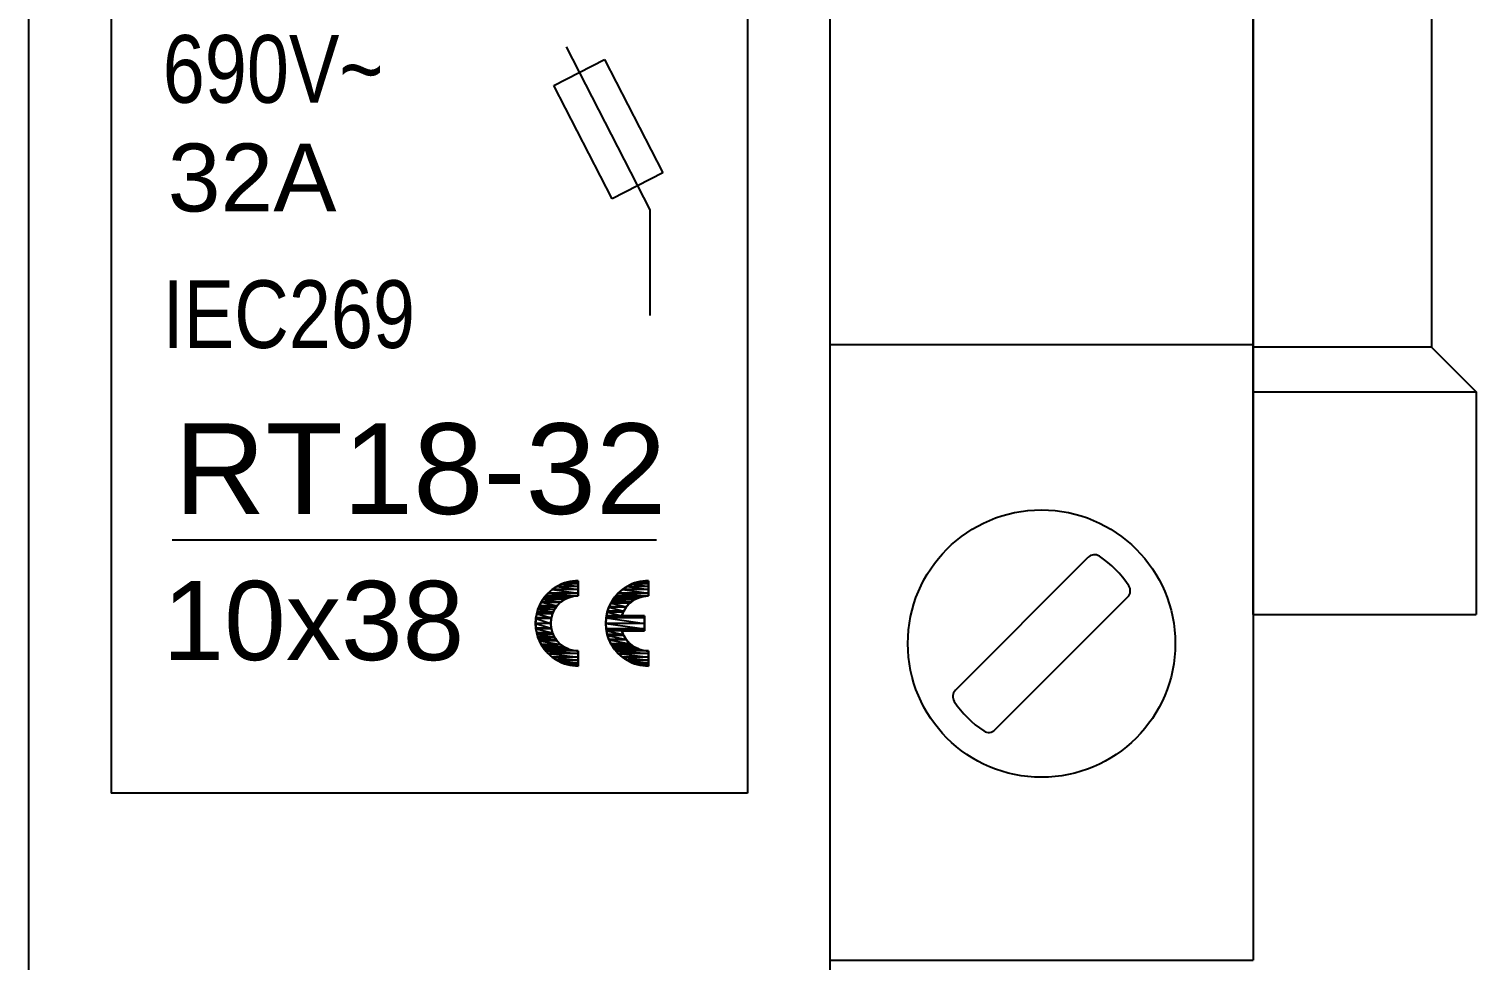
# Model space of a CAD drawing. Header units: millimetres. Extents: x 173893 to 258446, y -176540 to -123824.
# Drawn here: x 199119.33 to 199151.8, y -139303.43 to -139282.55 of the extents above; entities that cross this region are included whole.
import ezdxf

# ---------------------------------------------------------------- set-up
doc = ezdxf.new("R2010")
doc.units = ezdxf.units.MM
doc.header["$LTSCALE"] = 3
doc.layers.add('1', color=3, linetype='Continuous')
doc.layers.add('DUT', color=7, linetype='Continuous')
doc.styles.add('Arial', font='arial.ttf')

msp = doc.modelspace()

# ---------------------------------------------------------------- linework, layer by layer
for p, q in [((199119.325, -139320.141), (199119.325, -139240.659)), ((199137.297, -139240.659), (199137.297, -139320.141)), ((199121.173, -139268.301), (199121.173, -139299.688)), ((199135.45, -139268.301), (199135.45, -139299.688)), ((199131.381, -139282.951), (199133.258, -139286.604)), ((199131.104, -139283.813), (199132.244, -139283.228)), ((199132.244, -139283.228), (199133.552, -139285.775)), ((199132.412, -139286.36), (199131.104, -139283.813)), ((199133.552, -139285.775), (199132.412, -139286.36)), ((199133.258, -139286.604), (199133.258, -139288.978)), ((199122.542, -139294.01), (199133.407, -139294.01)), ((199131.021, -139295.16), (199130.976, -139295.203)), ((199131.069, -139295.121), (199131.021, -139295.16)), ((199131.12, -139295.085), (199131.069, -139295.121)), ((199131.172, -139295.052), (199131.12, -139295.085)), ((199131.227, -139295.023), (199131.172, -139295.052)), ((199131.283, -139294.997), (199131.227, -139295.023)), ((199131.341, -139294.975), (199131.283, -139294.997)), ((199131.401, -139294.957), (199131.341, -139294.975)), ((199131.462, -139294.943), (199131.401, -139294.957)), ((199131.524, -139294.933), (199131.462, -139294.943)), ((199131.587, -139294.926), (199131.524, -139294.933)), ((199131.651, -139294.924), (199131.587, -139294.926)), ((199131.651, -139294.924), (199131.651, -139294.924)), ((199132.595, -139295.16), (199132.549, -139295.203)), ((199132.643, -139295.121), (199132.595, -139295.16)), ((199132.693, -139295.085), (199132.643, -139295.121)), ((199132.746, -139295.052), (199132.693, -139295.085)), ((199132.8, -139295.023), (199132.746, -139295.052)), ((199132.857, -139294.997), (199132.8, -139295.023)), ((199132.915, -139294.975), (199132.857, -139294.997)), ((199132.975, -139294.957), (199132.915, -139294.975)), ((199133.035, -139294.943), (199132.975, -139294.957)), ((199133.097, -139294.933), (199133.035, -139294.943)), ((199133.16, -139294.926), (199133.097, -139294.933)), ((199133.224, -139294.924), (199133.16, -139294.926)), ((199133.224, -139294.924), (199133.224, -139294.924)), ((199130.766, -139295.517), (199130.744, -139295.575)), ((199130.792, -139295.459), (199130.766, -139295.517)), ((199130.822, -139295.403), (199130.792, -139295.459)), ((199130.856, -139295.348), (199130.822, -139295.403)), ((199130.822, -139295.403), (199130.822, -139295.403)), ((199130.893, -139295.297), (199130.856, -139295.348)), ((199130.933, -139295.248), (199130.893, -139295.297)), ((199130.976, -139295.203), (199130.933, -139295.248)), ((199131.162, -139295.505), (199131.138, -139295.538)), ((199131.188, -139295.473), (199131.162, -139295.505)), ((199131.216, -139295.444), (199131.188, -139295.473)), ((199131.245, -139295.417), (199131.216, -139295.444)), ((199131.276, -139295.391), (199131.245, -139295.417)), ((199131.309, -139295.368), (199131.276, -139295.391)), ((199131.343, -139295.347), (199131.309, -139295.368)), ((199131.378, -139295.328), (199131.343, -139295.347)), ((199131.414, -139295.312), (199131.378, -139295.328)), ((199131.451, -139295.297), (199131.414, -139295.312)), ((199131.49, -139295.286), (199131.451, -139295.297)), ((199131.529, -139295.276), (199131.49, -139295.286)), ((199131.569, -139295.27), (199131.529, -139295.276)), ((199131.61, -139295.266), (199131.569, -139295.27)), ((199131.651, -139295.264), (199131.61, -139295.266)), ((199131.651, -139295.264), (199131.651, -139295.264)), ((199132.339, -139295.517), (199132.317, -139295.575)), ((199132.365, -139295.459), (199132.339, -139295.517)), ((199132.396, -139295.403), (199132.365, -139295.459)), ((199132.429, -139295.348), (199132.396, -139295.403)), ((199132.396, -139295.403), (199132.396, -139295.403)), ((199132.466, -139295.297), (199132.429, -139295.348)), ((199132.506, -139295.248), (199132.466, -139295.297)), ((199132.549, -139295.203), (199132.506, -139295.248)), ((199132.747, -139295.49), (199132.717, -139295.53)), ((199132.78, -139295.453), (199132.747, -139295.49)), ((199132.815, -139295.419), (199132.78, -139295.453)), ((199132.853, -139295.389), (199132.815, -139295.419)), ((199132.893, -139295.361), (199132.853, -139295.389)), ((199132.936, -139295.336), (199132.893, -139295.361)), ((199132.98, -139295.315), (199132.936, -139295.336)), ((199133.026, -139295.297), (199132.98, -139295.315)), ((199133.074, -139295.283), (199133.026, -139295.297)), ((199133.123, -139295.273), (199133.074, -139295.283)), ((199133.173, -139295.266), (199133.123, -139295.273)), ((199133.224, -139295.264), (199133.173, -139295.266)), ((199133.224, -139295.264), (199133.224, -139295.264)), ((199130.696, -139295.819), (199130.694, -139295.881)), ((199130.702, -139295.757), (199130.696, -139295.819)), ((199130.712, -139295.696), (199130.702, -139295.757)), ((199130.726, -139295.635), (199130.712, -139295.696)), ((199130.744, -139295.575), (199130.726, -139295.635)), ((199131.035, -139295.841), (199131.034, -139295.881)), ((199131.039, -139295.801), (199131.035, -139295.841)), ((199131.046, -139295.762), (199131.039, -139295.801)), ((199131.055, -139295.723), (199131.046, -139295.762)), ((199131.066, -139295.684), (199131.055, -139295.723)), ((199131.081, -139295.646), (199131.066, -139295.684)), ((199131.097, -139295.609), (199131.081, -139295.646)), ((199131.117, -139295.573), (199131.097, -139295.609)), ((199131.138, -139295.538), (199131.117, -139295.573)), ((199131.117, -139295.573), (199131.117, -139295.573)), ((199132.269, -139295.819), (199132.267, -139295.881)), ((199132.275, -139295.757), (199132.269, -139295.819)), ((199132.285, -139295.696), (199132.275, -139295.757)), ((199132.299, -139295.635), (199132.285, -139295.696)), ((199132.317, -139295.575), (199132.299, -139295.635)), ((199132.648, -139295.662), (199132.632, -139295.711)), ((199132.632, -139295.711), (199133.139, -139295.711)), ((199132.667, -139295.616), (199132.648, -139295.662)), ((199132.691, -139295.571), (199132.667, -139295.616)), ((199132.717, -139295.53), (199132.691, -139295.571)), ((199133.139, -139295.711), (199133.139, -139296.051)), ((199130.694, -139295.881), (199130.696, -139295.943)), ((199130.696, -139295.943), (199130.702, -139296.005)), ((199130.702, -139296.005), (199130.712, -139296.066)), ((199130.712, -139296.066), (199130.726, -139296.127)), ((199130.726, -139296.127), (199130.744, -139296.186)), ((199131.034, -139295.881), (199131.035, -139295.921)), ((199131.035, -139295.921), (199131.039, -139295.961)), ((199131.039, -139295.961), (199131.046, -139296)), ((199131.046, -139296), (199131.055, -139296.039)), ((199131.055, -139296.039), (199131.066, -139296.078)), ((199131.066, -139296.078), (199131.081, -139296.116)), ((199131.081, -139296.116), (199131.097, -139296.153)), ((199131.097, -139296.153), (199131.117, -139296.189)), ((199132.267, -139295.881), (199132.269, -139295.943)), ((199132.269, -139295.943), (199132.275, -139296.005)), ((199132.275, -139296.005), (199132.285, -139296.066)), ((199132.285, -139296.066), (199132.299, -139296.127)), ((199132.299, -139296.127), (199132.317, -139296.186)), ((199132.632, -139296.051), (199133.139, -139296.051)), ((199132.632, -139296.051), (199132.632, -139296.051)), ((199132.632, -139296.051), (199132.648, -139296.1)), ((199132.648, -139296.1), (199132.667, -139296.146)), ((199132.667, -139296.146), (199132.691, -139296.19)), ((199130.744, -139296.186), (199130.766, -139296.245)), ((199130.766, -139296.245), (199130.792, -139296.303)), ((199130.792, -139296.303), (199130.822, -139296.36)), ((199130.822, -139296.36), (199130.822, -139296.36)), ((199130.822, -139296.36), (199130.856, -139296.414)), ((199130.856, -139296.414), (199130.893, -139296.465)), ((199130.893, -139296.465), (199130.933, -139296.514)), ((199131.117, -139296.189), (199131.117, -139296.189)), ((199131.117, -139296.189), (199131.138, -139296.224)), ((199131.138, -139296.224), (199131.162, -139296.257)), ((199131.162, -139296.257), (199131.188, -139296.288)), ((199131.188, -139296.288), (199131.216, -139296.318)), ((199131.216, -139296.318), (199131.245, -139296.345)), ((199131.245, -139296.345), (199131.276, -139296.371)), ((199131.276, -139296.371), (199131.309, -139296.394)), ((199131.309, -139296.394), (199131.343, -139296.415)), ((199131.343, -139296.415), (199131.378, -139296.434)), ((199131.378, -139296.434), (199131.414, -139296.45)), ((199131.414, -139296.45), (199131.451, -139296.464)), ((199131.451, -139296.464), (199131.49, -139296.476)), ((199131.49, -139296.476), (199131.529, -139296.485)), ((199131.529, -139296.485), (199131.569, -139296.492)), ((199131.569, -139296.492), (199131.61, -139296.496)), ((199131.61, -139296.496), (199131.651, -139296.498)), ((199132.317, -139296.186), (199132.339, -139296.245)), ((199132.339, -139296.245), (199132.365, -139296.303)), ((199132.365, -139296.303), (199132.396, -139296.36)), ((199132.396, -139296.36), (199132.396, -139296.36)), ((199132.396, -139296.36), (199132.429, -139296.414)), ((199132.429, -139296.414), (199132.466, -139296.465)), ((199132.466, -139296.465), (199132.506, -139296.514)), ((199132.691, -139296.19), (199132.717, -139296.232)), ((199132.717, -139296.232), (199132.747, -139296.272)), ((199132.747, -139296.272), (199132.78, -139296.309)), ((199132.78, -139296.309), (199132.815, -139296.342)), ((199132.815, -139296.342), (199132.853, -139296.374)), ((199132.853, -139296.374), (199132.893, -139296.401)), ((199132.893, -139296.401), (199132.936, -139296.426)), ((199132.936, -139296.426), (199132.98, -139296.447)), ((199132.98, -139296.447), (199133.026, -139296.465)), ((199133.026, -139296.465), (199133.074, -139296.479)), ((199133.074, -139296.479), (199133.123, -139296.489)), ((199133.123, -139296.489), (199133.173, -139296.496)), ((199133.173, -139296.496), (199133.224, -139296.498)), ((199130.933, -139296.514), (199130.976, -139296.559)), ((199130.976, -139296.559), (199131.021, -139296.601)), ((199131.021, -139296.601), (199131.069, -139296.641)), ((199131.069, -139296.641), (199131.12, -139296.677)), ((199131.12, -139296.677), (199131.172, -139296.71)), ((199131.172, -139296.71), (199131.227, -139296.739)), ((199131.227, -139296.739), (199131.283, -139296.765)), ((199131.283, -139296.765), (199131.341, -139296.786)), ((199131.341, -139296.786), (199131.401, -139296.805)), ((199131.401, -139296.805), (199131.462, -139296.819)), ((199131.462, -139296.819), (199131.524, -139296.829)), ((199132.506, -139296.514), (199132.549, -139296.559)), ((199132.549, -139296.559), (199132.595, -139296.601)), ((199132.595, -139296.601), (199132.643, -139296.641)), ((199132.643, -139296.641), (199132.693, -139296.677)), ((199132.693, -139296.677), (199132.746, -139296.71)), ((199132.746, -139296.71), (199132.8, -139296.739)), ((199132.8, -139296.739), (199132.857, -139296.765)), ((199132.857, -139296.765), (199132.915, -139296.786)), ((199132.915, -139296.786), (199132.975, -139296.805)), ((199132.975, -139296.805), (199133.035, -139296.819)), ((199133.035, -139296.819), (199133.097, -139296.829)), ((199131.524, -139296.829), (199131.587, -139296.836)), ((199131.587, -139296.836), (199131.651, -139296.838)), ((199133.097, -139296.829), (199133.16, -139296.836)), ((199133.16, -139296.836), (199133.224, -139296.838)), ((199135.45, -139299.688), (199121.173, -139299.688))]:
    msp.add_line(p, q)
at = {"color": 251}
for p, q in [((199130.974, -139295.205), (199131.068, -139295.122)), ((199131.068, -139295.122), (199130.974, -139295.205)), ((199131.068, -139295.122), (199131.172, -139295.052)), ((199131.172, -139295.052), (199131.068, -139295.122)), ((199131.651, -139295.122), (199131.068, -139295.122)), ((199131.068, -139295.122), (199131.651, -139295.205)), ((199131.068, -139295.122), (199131.651, -139295.205)), ((199131.651, -139295.122), (199131.068, -139295.122)), ((199131.172, -139295.052), (199131.285, -139294.997)), ((199131.285, -139294.997), (199131.172, -139295.052)), ((199131.651, -139295.052), (199131.172, -139295.052)), ((199131.172, -139295.052), (199131.651, -139295.122)), ((199131.172, -139295.052), (199131.651, -139295.122)), ((199131.651, -139295.052), (199131.172, -139295.052)), ((199131.285, -139294.997), (199131.403, -139294.957)), ((199131.403, -139294.957), (199131.285, -139294.997)), ((199131.651, -139294.997), (199131.285, -139294.997)), ((199131.285, -139294.997), (199131.651, -139295.052)), ((199131.285, -139294.997), (199131.651, -139295.052)), ((199131.651, -139294.997), (199131.285, -139294.997)), ((199131.403, -139294.957), (199131.526, -139294.932)), ((199131.526, -139294.932), (199131.403, -139294.957)), ((199131.651, -139294.957), (199131.403, -139294.957)), ((199131.403, -139294.957), (199131.651, -139294.997)), ((199131.403, -139294.957), (199131.651, -139294.997)), ((199131.651, -139294.957), (199131.403, -139294.957)), ((199131.526, -139294.932), (199131.651, -139294.924)), ((199131.651, -139294.924), (199131.526, -139294.932)), ((199131.651, -139294.932), (199131.526, -139294.932)), ((199131.526, -139294.932), (199131.651, -139294.957)), ((199131.526, -139294.932), (199131.651, -139294.957)), ((199131.651, -139294.932), (199131.526, -139294.932)), ((199131.651, -139294.924), (199131.651, -139294.932)), ((199131.651, -139294.932), (199131.651, -139294.924)), ((199131.651, -139294.957), (199131.651, -139294.932)), ((199131.651, -139294.932), (199131.651, -139294.957)), ((199131.651, -139294.997), (199131.651, -139294.957)), ((199131.651, -139294.957), (199131.651, -139294.997)), ((199131.651, -139295.052), (199131.651, -139294.997)), ((199131.651, -139294.997), (199131.651, -139295.052)), ((199131.651, -139295.122), (199131.651, -139295.052)), ((199131.651, -139295.052), (199131.651, -139295.122)), ((199131.651, -139295.205), (199131.651, -139295.122)), ((199131.651, -139295.122), (199131.651, -139295.205)), ((199132.548, -139295.205), (199132.642, -139295.122)), ((199132.642, -139295.122), (199132.548, -139295.205)), ((199132.642, -139295.122), (199132.746, -139295.052)), ((199132.746, -139295.052), (199132.642, -139295.122)), ((199133.224, -139295.122), (199132.642, -139295.122)), ((199132.642, -139295.122), (199133.224, -139295.205)), ((199132.642, -139295.122), (199133.224, -139295.205)), ((199133.224, -139295.122), (199132.642, -139295.122)), ((199132.746, -139295.052), (199132.858, -139294.997)), ((199132.858, -139294.997), (199132.746, -139295.052)), ((199133.224, -139295.052), (199132.746, -139295.052)), ((199132.746, -139295.052), (199133.224, -139295.122)), ((199132.746, -139295.052), (199133.224, -139295.122)), ((199133.224, -139295.052), (199132.746, -139295.052)), ((199132.858, -139294.997), (199132.977, -139294.957)), ((199132.977, -139294.957), (199132.858, -139294.997)), ((199133.224, -139294.997), (199132.858, -139294.997)), ((199132.858, -139294.997), (199133.224, -139295.052)), ((199132.858, -139294.997), (199133.224, -139295.052)), ((199133.224, -139294.997), (199132.858, -139294.997)), ((199132.977, -139294.957), (199133.099, -139294.932)), ((199133.099, -139294.932), (199132.977, -139294.957)), ((199133.224, -139294.957), (199132.977, -139294.957)), ((199132.977, -139294.957), (199133.224, -139294.997)), ((199132.977, -139294.957), (199133.224, -139294.997)), ((199133.224, -139294.957), (199132.977, -139294.957)), ((199133.099, -139294.932), (199133.224, -139294.924)), ((199133.224, -139294.924), (199133.099, -139294.932)), ((199133.224, -139294.932), (199133.099, -139294.932)), ((199133.099, -139294.932), (199133.224, -139294.957)), ((199133.099, -139294.932), (199133.224, -139294.957)), ((199133.224, -139294.932), (199133.099, -139294.932)), ((199133.224, -139294.924), (199133.224, -139294.932)), ((199133.224, -139294.932), (199133.224, -139294.924)), ((199133.224, -139294.957), (199133.224, -139294.932)), ((199133.224, -139294.932), (199133.224, -139294.957)), ((199133.224, -139294.997), (199133.224, -139294.957)), ((199133.224, -139294.957), (199133.224, -139294.997)), ((199133.224, -139295.052), (199133.224, -139294.997)), ((199133.224, -139294.997), (199133.224, -139295.052)), ((199133.224, -139295.122), (199133.224, -139295.052)), ((199133.224, -139295.052), (199133.224, -139295.122)), ((199133.224, -139295.205), (199133.224, -139295.122)), ((199133.224, -139295.122), (199133.224, -139295.205)), ((199130.747, -139295.573), (199130.767, -139295.515)), ((199130.767, -139295.515), (199130.747, -139295.573)), ((199130.767, -139295.515), (199130.782, -139295.485)), ((199130.782, -139295.485), (199130.767, -139295.515)), ((199131.157, -139295.515), (199130.767, -139295.515)), ((199130.767, -139295.515), (199131.117, -139295.573)), ((199130.767, -139295.515), (199131.117, -139295.573)), ((199131.157, -139295.515), (199130.767, -139295.515)), ((199130.782, -139295.485), (199130.819, -139295.409)), ((199130.819, -139295.409), (199130.782, -139295.485)), ((199131.179, -139295.485), (199130.782, -139295.485)), ((199130.782, -139295.485), (199131.157, -139295.515)), ((199130.782, -139295.485), (199131.157, -139295.515)), ((199131.179, -139295.485), (199130.782, -139295.485)), ((199130.819, -139295.409), (199130.822, -139295.403)), ((199130.822, -139295.403), (199130.819, -139295.409)), ((199131.255, -139295.409), (199130.819, -139295.409)), ((199130.819, -139295.409), (199131.179, -139295.485)), ((199130.819, -139295.409), (199131.179, -139295.485)), ((199131.255, -139295.409), (199130.819, -139295.409)), ((199130.822, -139295.403), (199130.859, -139295.347)), ((199130.859, -139295.347), (199130.822, -139295.403)), ((199131.263, -139295.403), (199130.822, -139295.403)), ((199130.822, -139295.403), (199131.255, -139295.409)), ((199130.822, -139295.403), (199131.255, -139295.409)), ((199131.263, -139295.403), (199130.822, -139295.403)), ((199130.859, -139295.347), (199130.89, -139295.302)), ((199130.89, -139295.302), (199130.859, -139295.347)), ((199131.343, -139295.347), (199130.859, -139295.347)), ((199130.859, -139295.347), (199131.263, -139295.403)), ((199130.859, -139295.347), (199131.263, -139295.403)), ((199131.343, -139295.347), (199130.859, -139295.347)), ((199130.89, -139295.302), (199130.892, -139295.299)), ((199130.892, -139295.299), (199130.89, -139295.302)), ((199131.44, -139295.302), (199130.89, -139295.302)), ((199130.89, -139295.302), (199131.343, -139295.347)), ((199130.89, -139295.302), (199131.343, -139295.347)), ((199131.44, -139295.302), (199130.89, -139295.302)), ((199130.892, -139295.299), (199130.914, -139295.274)), ((199130.914, -139295.274), (199130.892, -139295.299)), ((199131.451, -139295.299), (199130.892, -139295.299)), ((199130.892, -139295.299), (199131.44, -139295.302)), ((199130.892, -139295.299), (199131.44, -139295.302)), ((199131.451, -139295.299), (199130.892, -139295.299)), ((199130.914, -139295.274), (199130.922, -139295.264)), ((199130.922, -139295.264), (199130.914, -139295.274)), ((199131.544, -139295.274), (199130.914, -139295.274)), ((199130.914, -139295.274), (199131.451, -139295.299)), ((199130.914, -139295.274), (199131.451, -139295.299)), ((199131.544, -139295.274), (199130.914, -139295.274)), ((199130.922, -139295.264), (199130.974, -139295.205)), ((199130.974, -139295.205), (199130.922, -139295.264)), ((199131.651, -139295.264), (199130.922, -139295.264)), ((199130.922, -139295.264), (199131.544, -139295.274)), ((199130.922, -139295.264), (199131.544, -139295.274)), ((199131.651, -139295.264), (199130.922, -139295.264)), ((199131.651, -139295.205), (199130.974, -139295.205)), ((199130.974, -139295.205), (199131.651, -139295.264)), ((199130.974, -139295.205), (199131.651, -139295.264)), ((199131.651, -139295.205), (199130.974, -139295.205)), ((199131.117, -139295.573), (199131.157, -139295.515)), ((199131.157, -139295.515), (199131.117, -139295.573)), ((199131.157, -139295.515), (199131.179, -139295.485)), ((199131.179, -139295.485), (199131.157, -139295.515)), ((199131.179, -139295.485), (199131.255, -139295.409)), ((199131.255, -139295.409), (199131.179, -139295.485)), ((199131.255, -139295.409), (199131.263, -139295.403)), ((199131.263, -139295.403), (199131.255, -139295.409)), ((199131.263, -139295.403), (199131.343, -139295.347)), ((199131.343, -139295.347), (199131.263, -139295.403)), ((199131.343, -139295.347), (199131.44, -139295.302)), ((199131.44, -139295.302), (199131.343, -139295.347)), ((199131.44, -139295.302), (199131.451, -139295.299)), ((199131.451, -139295.299), (199131.44, -139295.302)), ((199131.451, -139295.299), (199131.544, -139295.274)), ((199131.544, -139295.274), (199131.451, -139295.299)), ((199131.544, -139295.274), (199131.651, -139295.264)), ((199131.651, -139295.264), (199131.544, -139295.274)), ((199131.651, -139295.264), (199131.651, -139295.205)), ((199131.651, -139295.205), (199131.651, -139295.264)), ((199132.31, -139295.605), (199132.34, -139295.515)), ((199132.34, -139295.515), (199132.31, -139295.605)), ((199132.34, -139295.515), (199132.343, -139295.509)), ((199132.343, -139295.509), (199132.34, -139295.515)), ((199132.729, -139295.515), (199132.34, -139295.515)), ((199132.34, -139295.515), (199132.673, -139295.605)), ((199132.34, -139295.515), (199132.673, -139295.605)), ((199132.729, -139295.515), (199132.34, -139295.515)), ((199132.343, -139295.509), (199132.385, -139295.425)), ((199132.385, -139295.425), (199132.343, -139295.509)), ((199132.733, -139295.509), (199132.343, -139295.509)), ((199132.343, -139295.509), (199132.729, -139295.515)), ((199132.343, -139295.509), (199132.729, -139295.515)), ((199132.733, -139295.509), (199132.343, -139295.509)), ((199132.385, -139295.425), (199132.396, -139295.403)), ((199132.396, -139295.403), (199132.385, -139295.425)), ((199132.81, -139295.425), (199132.385, -139295.425)), ((199132.385, -139295.425), (199132.733, -139295.509)), ((199132.385, -139295.425), (199132.733, -139295.509)), ((199132.81, -139295.425), (199132.385, -139295.425)), ((199132.396, -139295.403), (199132.427, -139295.357)), ((199132.427, -139295.357), (199132.396, -139295.403)), ((199132.839, -139295.403), (199132.396, -139295.403)), ((199132.396, -139295.403), (199132.81, -139295.425)), ((199132.396, -139295.403), (199132.81, -139295.425)), ((199132.839, -139295.403), (199132.396, -139295.403)), ((199132.427, -139295.357), (199132.46, -139295.306)), ((199132.46, -139295.306), (199132.427, -139295.357)), ((199132.9, -139295.357), (199132.427, -139295.357)), ((199132.427, -139295.357), (199132.839, -139295.403)), ((199132.427, -139295.357), (199132.839, -139295.403)), ((199132.9, -139295.357), (199132.427, -139295.357)), ((199132.46, -139295.306), (199132.465, -139295.299)), ((199132.465, -139295.299), (199132.46, -139295.306)), ((199133.002, -139295.306), (199132.46, -139295.306)), ((199132.46, -139295.306), (199132.9, -139295.357)), ((199132.46, -139295.306), (199132.9, -139295.357)), ((199133.002, -139295.306), (199132.46, -139295.306)), ((199132.465, -139295.299), (199132.486, -139295.275)), ((199132.486, -139295.275), (199132.465, -139295.299)), ((199133.028, -139295.299), (199132.465, -139295.299)), ((199132.465, -139295.299), (199133.002, -139295.306)), ((199132.465, -139295.299), (199133.002, -139295.306)), ((199133.028, -139295.299), (199132.465, -139295.299)), ((199132.486, -139295.275), (199132.495, -139295.264)), ((199132.495, -139295.264), (199132.486, -139295.275)), ((199133.111, -139295.275), (199132.486, -139295.275)), ((199132.486, -139295.275), (199133.028, -139295.299)), ((199132.486, -139295.275), (199133.028, -139295.299)), ((199133.111, -139295.275), (199132.486, -139295.275)), ((199132.495, -139295.264), (199132.548, -139295.205)), ((199132.548, -139295.205), (199132.495, -139295.264)), ((199133.224, -139295.264), (199132.495, -139295.264)), ((199132.495, -139295.264), (199133.111, -139295.275)), ((199132.495, -139295.264), (199133.111, -139295.275)), ((199133.224, -139295.264), (199132.495, -139295.264)), ((199133.224, -139295.205), (199132.548, -139295.205)), ((199132.548, -139295.205), (199133.224, -139295.264)), ((199132.548, -139295.205), (199133.224, -139295.264)), ((199133.224, -139295.205), (199132.548, -139295.205)), ((199132.673, -139295.605), (199132.729, -139295.515)), ((199132.729, -139295.515), (199132.673, -139295.605)), ((199132.729, -139295.515), (199132.733, -139295.509)), ((199132.733, -139295.509), (199132.729, -139295.515)), ((199132.733, -139295.509), (199132.81, -139295.425)), ((199132.81, -139295.425), (199132.733, -139295.509)), ((199132.81, -139295.425), (199132.839, -139295.403)), ((199132.839, -139295.403), (199132.81, -139295.425)), ((199132.839, -139295.403), (199132.9, -139295.357)), ((199132.9, -139295.357), (199132.839, -139295.403)), ((199132.9, -139295.357), (199133.002, -139295.306)), ((199133.002, -139295.306), (199132.9, -139295.357)), ((199133.002, -139295.306), (199133.028, -139295.299)), ((199133.028, -139295.299), (199133.002, -139295.306)), ((199133.028, -139295.299), (199133.111, -139295.275)), ((199133.111, -139295.275), (199133.028, -139295.299)), ((199133.111, -139295.275), (199133.224, -139295.264)), ((199133.224, -139295.264), (199133.111, -139295.275)), ((199133.224, -139295.264), (199133.224, -139295.205)), ((199133.224, -139295.205), (199133.224, -139295.264)), ((199130.694, -139295.881), (199130.701, -139295.774)), ((199130.701, -139295.774), (199130.694, -139295.881)), ((199130.701, -139295.774), (199130.702, -139295.756)), ((199130.702, -139295.756), (199130.701, -139295.774)), ((199131.044, -139295.774), (199130.701, -139295.774)), ((199130.701, -139295.774), (199131.034, -139295.881)), ((199130.701, -139295.774), (199131.034, -139295.881)), ((199131.044, -139295.774), (199130.701, -139295.774)), ((199130.702, -139295.756), (199130.719, -139295.67)), ((199130.719, -139295.67), (199130.702, -139295.756)), ((199131.048, -139295.756), (199130.702, -139295.756)), ((199130.702, -139295.756), (199131.044, -139295.774)), ((199130.702, -139295.756), (199131.044, -139295.774)), ((199131.048, -139295.756), (199130.702, -139295.756)), ((199130.719, -139295.67), (199130.727, -139295.633)), ((199130.727, -139295.633), (199130.719, -139295.67)), ((199131.071, -139295.67), (199130.719, -139295.67)), ((199130.719, -139295.67), (199131.048, -139295.756)), ((199130.719, -139295.67), (199131.048, -139295.756)), ((199131.071, -139295.67), (199130.719, -139295.67)), ((199130.727, -139295.633), (199130.747, -139295.573)), ((199130.747, -139295.573), (199130.727, -139295.633)), ((199131.089, -139295.633), (199130.727, -139295.633)), ((199130.727, -139295.633), (199131.071, -139295.67)), ((199130.727, -139295.633), (199131.071, -139295.67)), ((199131.089, -139295.633), (199130.727, -139295.633)), ((199131.117, -139295.573), (199130.747, -139295.573)), ((199130.747, -139295.573), (199131.089, -139295.633)), ((199130.747, -139295.573), (199131.089, -139295.633)), ((199131.117, -139295.573), (199130.747, -139295.573)), ((199131.034, -139295.881), (199131.044, -139295.774)), ((199131.044, -139295.774), (199131.034, -139295.881)), ((199131.044, -139295.774), (199131.048, -139295.756)), ((199131.048, -139295.756), (199131.044, -139295.774)), ((199131.048, -139295.756), (199131.071, -139295.67)), ((199131.071, -139295.67), (199131.048, -139295.756)), ((199131.071, -139295.67), (199131.089, -139295.633)), ((199131.089, -139295.633), (199131.071, -139295.67)), ((199131.089, -139295.633), (199131.117, -139295.573)), ((199131.117, -139295.573), (199131.089, -139295.633)), ((199132.268, -139295.881), (199132.276, -139295.756)), ((199132.276, -139295.756), (199132.268, -139295.881)), ((199132.276, -139295.756), (199132.285, -139295.711)), ((199132.285, -139295.711), (199132.276, -139295.756)), ((199133.139, -139295.756), (199132.276, -139295.756)), ((199132.276, -139295.756), (199133.139, -139295.881)), ((199132.276, -139295.756), (199133.139, -139295.881)), ((199133.139, -139295.756), (199132.276, -139295.756)), ((199132.285, -139295.711), (199132.3, -139295.633)), ((199132.3, -139295.633), (199132.285, -139295.711)), ((199132.632, -139295.711), (199132.285, -139295.711)), ((199132.285, -139295.711), (199133.139, -139295.756)), ((199132.285, -139295.711), (199133.139, -139295.756)), ((199133.139, -139295.711), (199132.285, -139295.711)), ((199132.3, -139295.633), (199132.31, -139295.605)), ((199132.31, -139295.605), (199132.3, -139295.633)), ((199132.662, -139295.633), (199132.3, -139295.633)), ((199132.3, -139295.633), (199132.632, -139295.711)), ((199132.3, -139295.633), (199132.632, -139295.711)), ((199132.662, -139295.633), (199132.3, -139295.633)), ((199132.673, -139295.605), (199132.31, -139295.605)), ((199132.31, -139295.605), (199132.662, -139295.633)), ((199132.31, -139295.605), (199132.662, -139295.633)), ((199132.673, -139295.605), (199132.31, -139295.605)), ((199132.632, -139295.711), (199132.662, -139295.633)), ((199132.662, -139295.633), (199132.632, -139295.711)), ((199132.632, -139295.711), (199133.139, -139295.711)), ((199132.632, -139295.711), (199132.632, -139295.711)), ((199132.632, -139295.711), (199133.139, -139295.711)), ((199132.662, -139295.633), (199132.673, -139295.605)), ((199132.673, -139295.605), (199132.662, -139295.633)), ((199133.139, -139295.756), (199133.139, -139295.711)), ((199133.139, -139295.711), (199133.139, -139295.756)), ((199133.139, -139295.881), (199133.139, -139295.756)), ((199133.139, -139295.756), (199133.139, -139295.881)), ((199131.034, -139295.881), (199130.694, -139295.881)), ((199130.694, -139295.881), (199131.044, -139295.988)), ((199130.701, -139295.988), (199130.694, -139295.881)), ((199130.694, -139295.881), (199131.044, -139295.988)), ((199131.034, -139295.881), (199130.694, -139295.881)), ((199130.694, -139295.881), (199130.701, -139295.988)), ((199131.044, -139295.988), (199130.701, -139295.988)), ((199130.701, -139295.988), (199131.048, -139296.006)), ((199130.702, -139296.006), (199130.701, -139295.988)), ((199130.701, -139295.988), (199131.048, -139296.006)), ((199131.044, -139295.988), (199130.701, -139295.988)), ((199130.701, -139295.988), (199130.702, -139296.006)), ((199131.048, -139296.006), (199130.702, -139296.006)), ((199130.702, -139296.006), (199131.071, -139296.092)), ((199130.719, -139296.092), (199130.702, -139296.006)), ((199130.702, -139296.006), (199131.071, -139296.092)), ((199131.048, -139296.006), (199130.702, -139296.006)), ((199130.702, -139296.006), (199130.719, -139296.092)), ((199131.071, -139296.092), (199130.719, -139296.092)), ((199130.719, -139296.092), (199131.089, -139296.129)), ((199130.727, -139296.129), (199130.719, -139296.092)), ((199130.719, -139296.092), (199131.089, -139296.129)), ((199131.071, -139296.092), (199130.719, -139296.092)), ((199130.719, -139296.092), (199130.727, -139296.129)), ((199131.089, -139296.129), (199130.727, -139296.129)), ((199130.727, -139296.129), (199131.117, -139296.189)), ((199130.747, -139296.189), (199130.727, -139296.129)), ((199130.727, -139296.129), (199131.117, -139296.189)), ((199131.089, -139296.129), (199130.727, -139296.129)), ((199130.727, -139296.129), (199130.747, -139296.189)), ((199131.044, -139295.988), (199131.034, -139295.881)), ((199131.034, -139295.881), (199131.044, -139295.988)), ((199131.048, -139296.006), (199131.044, -139295.988)), ((199131.044, -139295.988), (199131.048, -139296.006)), ((199131.071, -139296.092), (199131.048, -139296.006)), ((199131.048, -139296.006), (199131.071, -139296.092)), ((199131.089, -139296.129), (199131.071, -139296.092)), ((199131.071, -139296.092), (199131.089, -139296.129)), ((199131.117, -139296.189), (199131.089, -139296.129)), ((199131.089, -139296.129), (199131.117, -139296.189)), ((199133.139, -139295.881), (199132.268, -139295.881)), ((199132.268, -139295.881), (199133.139, -139296.006)), ((199132.276, -139296.006), (199132.268, -139295.881)), ((199132.268, -139295.881), (199133.139, -139296.006)), ((199133.139, -139295.881), (199132.268, -139295.881)), ((199132.268, -139295.881), (199132.276, -139296.006)), ((199133.139, -139296.006), (199132.276, -139296.006)), ((199132.276, -139296.006), (199133.139, -139296.051)), ((199132.285, -139296.051), (199132.276, -139296.006)), ((199132.276, -139296.006), (199133.139, -139296.051)), ((199133.139, -139296.006), (199132.276, -139296.006)), ((199132.276, -139296.006), (199132.285, -139296.051)), ((199133.139, -139296.051), (199132.285, -139296.051)), ((199132.285, -139296.051), (199132.662, -139296.129)), ((199132.3, -139296.129), (199132.285, -139296.051)), ((199132.285, -139296.051), (199132.662, -139296.129)), ((199132.632, -139296.051), (199132.285, -139296.051)), ((199132.285, -139296.051), (199132.3, -139296.129)), ((199132.662, -139296.129), (199132.3, -139296.129)), ((199132.3, -139296.129), (199132.673, -139296.157)), ((199132.31, -139296.157), (199132.3, -139296.129)), ((199132.3, -139296.129), (199132.673, -139296.157)), ((199132.662, -139296.129), (199132.3, -139296.129)), ((199132.3, -139296.129), (199132.31, -139296.157)), ((199132.673, -139296.157), (199132.31, -139296.157)), ((199132.31, -139296.157), (199132.729, -139296.247)), ((199132.34, -139296.247), (199132.31, -139296.157)), ((199132.31, -139296.157), (199132.729, -139296.247)), ((199132.673, -139296.157), (199132.31, -139296.157)), ((199132.31, -139296.157), (199132.34, -139296.247)), ((199132.632, -139296.051), (199133.139, -139296.051)), ((199132.632, -139296.051), (199132.632, -139296.051)), ((199132.662, -139296.129), (199132.632, -139296.051)), ((199132.632, -139296.051), (199133.139, -139296.051)), ((199132.632, -139296.051), (199132.662, -139296.129)), ((199132.673, -139296.157), (199132.662, -139296.129)), ((199132.662, -139296.129), (199132.673, -139296.157)), ((199132.729, -139296.247), (199132.673, -139296.157)), ((199132.673, -139296.157), (199132.729, -139296.247)), ((199133.139, -139296.006), (199133.139, -139295.881)), ((199133.139, -139295.881), (199133.139, -139296.006)), ((199133.139, -139296.051), (199133.139, -139296.006)), ((199133.139, -139296.006), (199133.139, -139296.051)), ((199131.117, -139296.189), (199130.747, -139296.189)), ((199130.747, -139296.189), (199131.157, -139296.247)), ((199130.767, -139296.247), (199130.747, -139296.189)), ((199130.747, -139296.189), (199131.157, -139296.247)), ((199131.117, -139296.189), (199130.747, -139296.189)), ((199130.747, -139296.189), (199130.767, -139296.247)), ((199131.157, -139296.247), (199130.767, -139296.247)), ((199130.767, -139296.247), (199131.179, -139296.277)), ((199130.782, -139296.277), (199130.767, -139296.247)), ((199130.767, -139296.247), (199131.179, -139296.277)), ((199131.157, -139296.247), (199130.767, -139296.247)), ((199130.767, -139296.247), (199130.782, -139296.277)), ((199131.179, -139296.277), (199130.782, -139296.277)), ((199130.782, -139296.277), (199131.255, -139296.353)), ((199130.819, -139296.353), (199130.782, -139296.277)), ((199130.782, -139296.277), (199131.255, -139296.353)), ((199131.179, -139296.277), (199130.782, -139296.277)), ((199130.782, -139296.277), (199130.819, -139296.353)), ((199131.255, -139296.353), (199130.819, -139296.353)), ((199130.819, -139296.353), (199131.263, -139296.36)), ((199130.822, -139296.36), (199130.819, -139296.353)), ((199130.819, -139296.353), (199131.263, -139296.36)), ((199131.255, -139296.353), (199130.819, -139296.353)), ((199130.819, -139296.353), (199130.822, -139296.36)), ((199131.263, -139296.36), (199130.822, -139296.36)), ((199130.822, -139296.36), (199131.343, -139296.415)), ((199130.859, -139296.415), (199130.822, -139296.36)), ((199130.822, -139296.36), (199131.343, -139296.415)), ((199131.263, -139296.36), (199130.822, -139296.36)), ((199130.822, -139296.36), (199130.859, -139296.415)), ((199131.343, -139296.415), (199130.859, -139296.415)), ((199130.859, -139296.415), (199131.44, -139296.461)), ((199130.89, -139296.461), (199130.859, -139296.415)), ((199130.859, -139296.415), (199131.44, -139296.461)), ((199131.343, -139296.415), (199130.859, -139296.415)), ((199130.859, -139296.415), (199130.89, -139296.461)), ((199131.44, -139296.461), (199130.89, -139296.461)), ((199130.89, -139296.461), (199131.451, -139296.464)), ((199130.892, -139296.464), (199130.89, -139296.461)), ((199130.89, -139296.461), (199131.451, -139296.464)), ((199131.44, -139296.461), (199130.89, -139296.461)), ((199130.89, -139296.461), (199130.892, -139296.464)), ((199131.451, -139296.464), (199130.892, -139296.464)), ((199130.892, -139296.464), (199131.544, -139296.488)), ((199130.914, -139296.488), (199130.892, -139296.464)), ((199130.892, -139296.464), (199131.544, -139296.488)), ((199131.451, -139296.464), (199130.892, -139296.464)), ((199130.892, -139296.464), (199130.914, -139296.488)), ((199131.544, -139296.488), (199130.914, -139296.488)), ((199130.914, -139296.488), (199131.651, -139296.498)), ((199130.922, -139296.498), (199130.914, -139296.488)), ((199130.914, -139296.488), (199131.651, -139296.498)), ((199131.544, -139296.488), (199130.914, -139296.488)), ((199130.914, -139296.488), (199130.922, -139296.498)), ((199131.651, -139296.498), (199130.922, -139296.498)), ((199130.922, -139296.498), (199131.651, -139296.558)), ((199130.974, -139296.558), (199130.922, -139296.498)), ((199130.922, -139296.498), (199131.651, -139296.558)), ((199131.651, -139296.498), (199130.922, -139296.498)), ((199130.922, -139296.498), (199130.974, -139296.558)), ((199131.157, -139296.247), (199131.117, -139296.189)), ((199131.117, -139296.189), (199131.157, -139296.247)), ((199131.179, -139296.277), (199131.157, -139296.247)), ((199131.157, -139296.247), (199131.179, -139296.277)), ((199131.255, -139296.353), (199131.179, -139296.277)), ((199131.179, -139296.277), (199131.255, -139296.353)), ((199131.263, -139296.36), (199131.255, -139296.353)), ((199131.255, -139296.353), (199131.263, -139296.36)), ((199131.343, -139296.415), (199131.263, -139296.36)), ((199131.263, -139296.36), (199131.343, -139296.415)), ((199131.44, -139296.461), (199131.343, -139296.415)), ((199131.343, -139296.415), (199131.44, -139296.461)), ((199131.451, -139296.464), (199131.44, -139296.461)), ((199131.44, -139296.461), (199131.451, -139296.464)), ((199131.544, -139296.488), (199131.451, -139296.464)), ((199131.451, -139296.464), (199131.544, -139296.488)), ((199131.651, -139296.498), (199131.544, -139296.488)), ((199131.544, -139296.488), (199131.651, -139296.498)), ((199131.651, -139296.558), (199131.651, -139296.498)), ((199131.651, -139296.498), (199131.651, -139296.558)), ((199132.729, -139296.247), (199132.34, -139296.247)), ((199132.34, -139296.247), (199132.733, -139296.253)), ((199132.343, -139296.253), (199132.34, -139296.247)), ((199132.34, -139296.247), (199132.733, -139296.253)), ((199132.729, -139296.247), (199132.34, -139296.247)), ((199132.34, -139296.247), (199132.343, -139296.253)), ((199132.733, -139296.253), (199132.343, -139296.253)), ((199132.343, -139296.253), (199132.81, -139296.337)), ((199132.385, -139296.337), (199132.343, -139296.253)), ((199132.343, -139296.253), (199132.81, -139296.337)), ((199132.733, -139296.253), (199132.343, -139296.253)), ((199132.343, -139296.253), (199132.385, -139296.337)), ((199132.81, -139296.337), (199132.385, -139296.337)), ((199132.385, -139296.337), (199132.839, -139296.36)), ((199132.396, -139296.36), (199132.385, -139296.337)), ((199132.385, -139296.337), (199132.839, -139296.36)), ((199132.81, -139296.337), (199132.385, -139296.337)), ((199132.385, -139296.337), (199132.396, -139296.36)), ((199132.839, -139296.36), (199132.396, -139296.36)), ((199132.396, -139296.36), (199132.9, -139296.406)), ((199132.427, -139296.406), (199132.396, -139296.36)), ((199132.396, -139296.36), (199132.9, -139296.406)), ((199132.839, -139296.36), (199132.396, -139296.36)), ((199132.396, -139296.36), (199132.427, -139296.406)), ((199132.9, -139296.406), (199132.427, -139296.406)), ((199132.427, -139296.406), (199133.002, -139296.456)), ((199132.46, -139296.456), (199132.427, -139296.406)), ((199132.427, -139296.406), (199133.002, -139296.456)), ((199132.9, -139296.406), (199132.427, -139296.406)), ((199132.427, -139296.406), (199132.46, -139296.456)), ((199133.002, -139296.456), (199132.46, -139296.456)), ((199132.46, -139296.456), (199133.028, -139296.464)), ((199132.465, -139296.464), (199132.46, -139296.456)), ((199132.46, -139296.456), (199133.028, -139296.464)), ((199133.002, -139296.456), (199132.46, -139296.456)), ((199132.46, -139296.456), (199132.465, -139296.464)), ((199133.028, -139296.464), (199132.465, -139296.464)), ((199132.465, -139296.464), (199133.111, -139296.487)), ((199132.486, -139296.487), (199132.465, -139296.464)), ((199132.465, -139296.464), (199133.111, -139296.487)), ((199133.028, -139296.464), (199132.465, -139296.464)), ((199132.465, -139296.464), (199132.486, -139296.487)), ((199133.111, -139296.487), (199132.486, -139296.487)), ((199132.486, -139296.487), (199133.224, -139296.498)), ((199132.495, -139296.498), (199132.486, -139296.487)), ((199132.486, -139296.487), (199133.224, -139296.498)), ((199133.111, -139296.487), (199132.486, -139296.487)), ((199132.486, -139296.487), (199132.495, -139296.498)), ((199133.224, -139296.498), (199132.495, -139296.498)), ((199132.495, -139296.498), (199133.224, -139296.558)), ((199132.548, -139296.558), (199132.495, -139296.498)), ((199132.495, -139296.498), (199133.224, -139296.558)), ((199133.224, -139296.498), (199132.495, -139296.498)), ((199132.495, -139296.498), (199132.548, -139296.558)), ((199132.733, -139296.253), (199132.729, -139296.247)), ((199132.729, -139296.247), (199132.733, -139296.253)), ((199132.81, -139296.337), (199132.733, -139296.253)), ((199132.733, -139296.253), (199132.81, -139296.337)), ((199132.839, -139296.36), (199132.81, -139296.337)), ((199132.81, -139296.337), (199132.839, -139296.36)), ((199132.9, -139296.406), (199132.839, -139296.36)), ((199132.839, -139296.36), (199132.9, -139296.406)), ((199133.002, -139296.456), (199132.9, -139296.406)), ((199132.9, -139296.406), (199133.002, -139296.456)), ((199133.028, -139296.464), (199133.002, -139296.456)), ((199133.002, -139296.456), (199133.028, -139296.464)), ((199133.111, -139296.487), (199133.028, -139296.464)), ((199133.028, -139296.464), (199133.111, -139296.487)), ((199133.224, -139296.498), (199133.111, -139296.487)), ((199133.111, -139296.487), (199133.224, -139296.498)), ((199133.224, -139296.558), (199133.224, -139296.498)), ((199133.224, -139296.498), (199133.224, -139296.558)), ((199131.651, -139296.558), (199130.974, -139296.558)), ((199130.974, -139296.558), (199131.651, -139296.64)), ((199131.068, -139296.64), (199130.974, -139296.558)), ((199130.974, -139296.558), (199131.651, -139296.64)), ((199131.651, -139296.558), (199130.974, -139296.558)), ((199130.974, -139296.558), (199131.068, -139296.64)), ((199131.651, -139296.64), (199131.068, -139296.64)), ((199131.068, -139296.64), (199131.651, -139296.71)), ((199131.172, -139296.71), (199131.068, -139296.64)), ((199131.068, -139296.64), (199131.651, -139296.71)), ((199131.651, -139296.64), (199131.068, -139296.64)), ((199131.068, -139296.64), (199131.172, -139296.71)), ((199131.651, -139296.71), (199131.172, -139296.71)), ((199131.172, -139296.71), (199131.651, -139296.765)), ((199131.285, -139296.765), (199131.172, -139296.71)), ((199131.172, -139296.71), (199131.651, -139296.765)), ((199131.651, -139296.71), (199131.172, -139296.71)), ((199131.172, -139296.71), (199131.285, -139296.765)), ((199131.651, -139296.765), (199131.285, -139296.765)), ((199131.285, -139296.765), (199131.651, -139296.805)), ((199131.403, -139296.805), (199131.285, -139296.765)), ((199131.285, -139296.765), (199131.651, -139296.805)), ((199131.651, -139296.765), (199131.285, -139296.765)), ((199131.285, -139296.765), (199131.403, -139296.805)), ((199131.651, -139296.805), (199131.403, -139296.805)), ((199131.403, -139296.805), (199131.651, -139296.83)), ((199131.526, -139296.83), (199131.403, -139296.805)), ((199131.403, -139296.805), (199131.651, -139296.83)), ((199131.651, -139296.805), (199131.403, -139296.805)), ((199131.403, -139296.805), (199131.526, -139296.83)), ((199131.651, -139296.64), (199131.651, -139296.558)), ((199131.651, -139296.558), (199131.651, -139296.64)), ((199131.651, -139296.71), (199131.651, -139296.64)), ((199131.651, -139296.64), (199131.651, -139296.71)), ((199131.651, -139296.765), (199131.651, -139296.71)), ((199131.651, -139296.71), (199131.651, -139296.765)), ((199131.651, -139296.805), (199131.651, -139296.765)), ((199131.651, -139296.765), (199131.651, -139296.805)), ((199131.651, -139296.83), (199131.651, -139296.805)), ((199131.651, -139296.805), (199131.651, -139296.83)), ((199133.224, -139296.558), (199132.548, -139296.558)), ((199132.548, -139296.558), (199133.224, -139296.64)), ((199132.642, -139296.64), (199132.548, -139296.558)), ((199132.548, -139296.558), (199133.224, -139296.64)), ((199133.224, -139296.558), (199132.548, -139296.558)), ((199132.548, -139296.558), (199132.642, -139296.64)), ((199133.224, -139296.64), (199132.642, -139296.64)), ((199132.642, -139296.64), (199133.224, -139296.71)), ((199132.746, -139296.71), (199132.642, -139296.64)), ((199132.642, -139296.64), (199133.224, -139296.71)), ((199133.224, -139296.64), (199132.642, -139296.64)), ((199132.642, -139296.64), (199132.746, -139296.71)), ((199133.224, -139296.71), (199132.746, -139296.71)), ((199132.746, -139296.71), (199133.224, -139296.765)), ((199132.858, -139296.765), (199132.746, -139296.71)), ((199132.746, -139296.71), (199133.224, -139296.765)), ((199133.224, -139296.71), (199132.746, -139296.71)), ((199132.746, -139296.71), (199132.858, -139296.765)), ((199133.224, -139296.765), (199132.858, -139296.765)), ((199132.858, -139296.765), (199133.224, -139296.805)), ((199132.977, -139296.805), (199132.858, -139296.765)), ((199132.858, -139296.765), (199133.224, -139296.805)), ((199133.224, -139296.765), (199132.858, -139296.765)), ((199132.858, -139296.765), (199132.977, -139296.805)), ((199133.224, -139296.805), (199132.977, -139296.805)), ((199132.977, -139296.805), (199133.224, -139296.83)), ((199133.099, -139296.83), (199132.977, -139296.805)), ((199132.977, -139296.805), (199133.224, -139296.83)), ((199133.224, -139296.805), (199132.977, -139296.805)), ((199132.977, -139296.805), (199133.099, -139296.83)), ((199133.224, -139296.64), (199133.224, -139296.558)), ((199133.224, -139296.558), (199133.224, -139296.64)), ((199133.224, -139296.71), (199133.224, -139296.64)), ((199133.224, -139296.64), (199133.224, -139296.71)), ((199133.224, -139296.765), (199133.224, -139296.71)), ((199133.224, -139296.71), (199133.224, -139296.765)), ((199133.224, -139296.805), (199133.224, -139296.765)), ((199133.224, -139296.765), (199133.224, -139296.805)), ((199133.224, -139296.83), (199133.224, -139296.805)), ((199133.224, -139296.805), (199133.224, -139296.83)), ((199131.651, -139296.83), (199131.526, -139296.83)), ((199131.526, -139296.83), (199131.651, -139296.838)), ((199131.651, -139296.83), (199131.526, -139296.83)), ((199131.651, -139296.838), (199131.526, -139296.83)), ((199131.651, -139296.838), (199131.651, -139296.83)), ((199131.651, -139296.83), (199131.651, -139296.838)), ((199133.224, -139296.83), (199133.099, -139296.83)), ((199133.099, -139296.83), (199133.224, -139296.838)), ((199133.224, -139296.83), (199133.099, -139296.83)), ((199133.224, -139296.838), (199133.099, -139296.83)), ((199133.224, -139296.838), (199133.224, -139296.83)), ((199133.224, -139296.83), (199133.224, -139296.838))]:
    msp.add_line(p, q, dxfattribs=at)
at = {"layer": '1', "color": 7}
for p, q in [((199137.297, -139252.935), (199137.297, -139303.435)), ((199146.797, -139252.935), (199146.797, -139303.435)), ((199146.797, -139295.685), (199146.797, -139260.685)), ((199150.797, -139266.685), (199150.797, -139289.685)), ((199146.797, -139289.635), (199137.297, -139289.635)), ((199150.797, -139289.685), (199146.797, -139289.685)), ((199150.797, -139289.685), (199151.797, -139290.685)), ((199146.797, -139290.685), (199151.797, -139290.685)), ((199151.797, -139290.685), (199151.797, -139295.685)), ((199140.113, -139297.38), (199143.093, -139294.4)), ((199141.002, -139298.269), (199143.982, -139295.289)), ((199146.797, -139295.685), (199151.797, -139295.685)), ((199137.297, -139303.435), (199146.797, -139303.435))]:
    msp.add_line(p, q, dxfattribs=at)
msp.add_circle((199142.047, -139296.335), 3, dxfattribs=at)
for centre, radius, start, end in [((199143.234, -139294.542), 0.2, 56.4992, 135), ((199142.047, -139296.335), 2.35, 33.5008, 56.4992), ((199143.84, -139295.148), 0.2, 315, 33.5008), ((199140.255, -139297.521), 0.2, 135, 213.5008), ((199142.047, -139296.335), 2.35, 213.5008, 236.4992), ((199140.861, -139298.128), 0.2, 236.4992, 315)]:
    msp.add_arc(centre, radius, start, end, dxfattribs=at)

# ---------------------------------------------------------------- texts
at = {"layer": 'DUT', "color": 251, "style": 'Arial', "oblique": 0, "width": 0.8}
for s, p in [('690V~', (199122.328, -139284.202)), ('IEC269', (199122.328, -139289.704))]:
    msp.add_text(s, height=1.5186, dxfattribs=at).set_placement(p)
at = {"layer": 'DUT', "color": 250, "style": 'Arial', "oblique": 0}
msp.add_text('32A', height=1.524, dxfattribs=at).set_placement((199122.44, -139286.641))
at = {"layer": 'DUT', "color": 251, "style": 'Arial', "oblique": 0}
for s, height, p in [('RT18-32', 2.032, (199122.584, -139293.427)), ('10x38', 1.778, (199122.325, -139296.706))]:
    msp.add_text(s, height=height, dxfattribs=at).set_placement(p)

doc.saveas('drawing.dxf')
